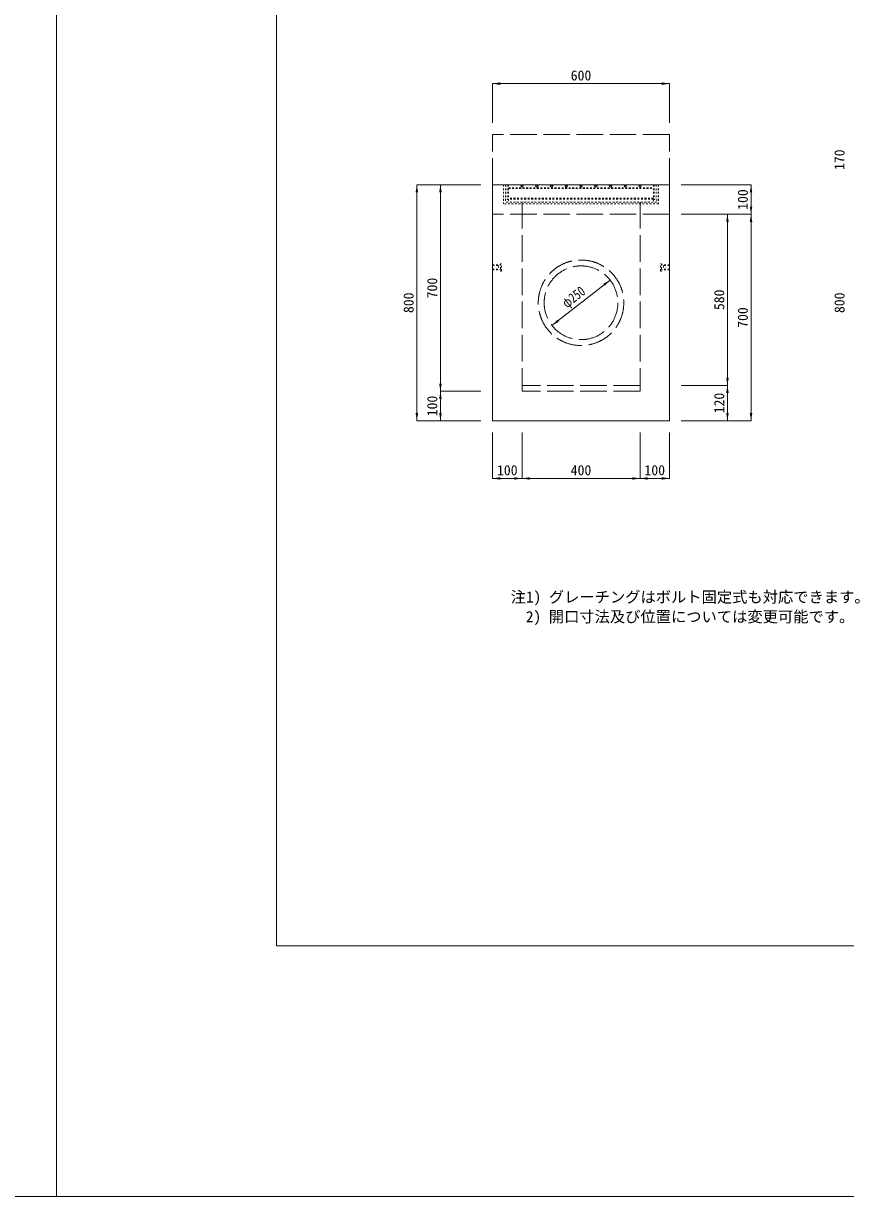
# Model space of a CAD drawing. Units: millimetres at full size. Extents: x 4207 to 15359, y -7728 to 211.
# Drawn here: x 9672 to 12459, y -7728 to -3751 of the extents above; entities that cross this region are included whole.
import ezdxf
from ezdxf.enums import TextEntityAlignment as Align

# ---------------------------------------------------------------- set-up
doc = ezdxf.new("R2010")
doc.units = ezdxf.units.MM
doc.header["$LTSCALE"] = 15
doc.linetypes.add('DASHED', pattern=[7.5, 6, -1.5])
doc.linetypes.add('USER1', pattern=[0.8, 0.4, -0.4])
for name, color, linetype, lineweight in [('0_2', 7, 'DASHED', 9), ('受枠', 3, 'USER1', 9), ('境界ﾌﾞﾛｯｸ', 4, 'DASHED', 9), ('寸法線', 7, 'Continuous', 9), ('枠', 5, 'Continuous', 5), ('集水桝', 1, 'Continuous', 20), ('ｲﾝｻｰﾄ', 4, 'USER1', 9), ('ｸﾞﾚｰﾁﾝｸﾞ', 7, 'USER1', 5)]:
    doc.layers.add(name, color=color, linetype=linetype, lineweight=lineweight)
doc.styles.add('ＭＳ ゴシック', font='')
doc.styles.get('ＭＳ ゴシック').set_extended_font_data('MS Gothic')

# ---------------------------------------------------------------- blocks, each defined once
blk = doc.blocks.new('filled_arrow')
at = {"color": 0, "linetype": 'Continuous', "lineweight": -2}
blk.add_solid([(7.5, 1.25), (0, 0), (7.5, -1.25)], dxfattribs=at)

msp = doc.modelspace()

# ---------------------------------------------------------------- linework, layer by layer
at = {"layer": '受枠'}
for p, q in [((11299.8, -4298.03), (11299.8, -4362.72)), ((11299.8, -4298.03), (11824.8, -4298.03)), ((11305.8, -4298.03), (11305.8, -4356.72)), ((11818.8, -4298.03), (11818.8, -4356.72)), ((11824.8, -4298.03), (11824.8, -4362.72)), ((11824.8, -4362.72), (11299.8, -4362.72)), ((11818.8, -4356.72), (11305.8, -4356.72))]:
    msp.add_line(p, q, dxfattribs=at)
at = {"layer": '境界ﾌﾞﾛｯｸ'}
for p, q in [((11862.3, -4128.03), (11262.3, -4128.03)), ((11262.3, -4298.03), (11262.3, -4128.03)), ((11862.3, -4298.03), (11862.3, -4128.03))]:
    msp.add_line(p, q, dxfattribs=at)
at = {"layer": '寸法線'}
for p, q in [((11262.3, -3955.06), (11862.3, -3955.06)), ((11262.3, -4088.03), (11262.3, -3955.06)), ((11862.3, -4088.03), (11862.3, -3955.06)), ((11005.61, -5098.03), (11005.61, -4298.03)), ((11222.3, -4298.03), (11005.61, -4298.03)), ((11085.61, -4298.03), (11085.61, -4998.03)), ((11222.3, -4298.03), (11085.61, -4298.03)), ((11902.3, -4298.03), (12138.76, -4298.03)), ((12138.76, -4298.03), (12138.76, -4398.03)), ((11902.3, -4398.03), (12138.76, -4398.03)), ((11902.3, -4398.03), (12058.76, -4398.03)), ((11902.3, -4398.03), (12138.76, -4398.03)), ((12058.76, -4978.03), (12058.76, -4398.03)), ((12138.76, -4398.03), (12138.76, -5098.03)), ((11660.8, -4621.07), (11463.8, -4774.99)), ((11222.3, -4998.03), (11085.61, -4998.03)), ((11085.61, -4998.03), (11085.61, -5098.03)), ((11222.3, -4998.03), (11085.61, -4998.03)), ((11902.3, -4978.03), (12058.76, -4978.03)), ((11902.3, -4978.03), (12058.76, -4978.03)), ((12058.76, -5098.03), (12058.76, -4978.03)), ((11222.3, -5098.03), (11005.61, -5098.03)), ((11222.3, -5098.03), (11085.61, -5098.03)), ((11902.3, -5098.03), (12058.76, -5098.03)), ((11902.3, -5098.03), (12138.76, -5098.03)), ((11262.3, -5138.03), (11262.3, -5293.63)), ((11362.3, -5138.03), (11362.3, -5293.63)), ((11362.3, -5138.03), (11362.3, -5293.63)), ((11762.3, -5138.03), (11762.3, -5293.63)), ((11762.3, -5138.03), (11762.3, -5293.63)), ((11862.3, -5138.03), (11862.3, -5293.63)), ((11262.3, -5293.63), (11362.3, -5293.63)), ((11362.3, -5293.63), (11762.3, -5293.63)), ((11762.3, -5293.63), (11862.3, -5293.63))]:
    msp.add_line(p, q, dxfattribs=at)
at = {"layer": '枠', "color": 1, "lineweight": 9}
for p, q in [((9783.23, 210.81), (9783.23, -7728.4)), ((15359.07, -7728.4), (4207.39, -7728.4))]:
    msp.add_line(p, q, dxfattribs=at)
at = {"layer": '枠', "lineweight": 20}
for p, q in [((10529.37, -6878.4), (10529.37, -1278.4)), ((14389.37, -6878.4), (10529.37, -6878.4))]:
    msp.add_line(p, q, dxfattribs=at)
at = {"layer": '集水桝'}
for p, q in [((11862.3, -4298.03), (11262.3, -4298.03)), ((11262.3, -4298.03), (11262.3, -5098.03)), ((11862.3, -4298.03), (11862.3, -5098.03)), ((11862.3, -5098.03), (11262.3, -5098.03))]:
    msp.add_line(p, q, dxfattribs=at)
at = {"layer": '集水桝', "linetype": 'DASHED', "lineweight": 13}
for p, q in [((11362.3, -4356.72), (11362.3, -4998.03)), ((11762.3, -4356.72), (11762.3, -4998.03)), ((11762.3, -4998.03), (11362.3, -4998.03))]:
    msp.add_line(p, q, dxfattribs=at)
at = {"layer": '集水桝', "linetype": 'DASHED'}
msp.add_line((11862.3, -4398.03), (11262.3, -4398.03), dxfattribs=at)
at = {"layer": '集水桝', "linetype": 'DASHED', "lineweight": 9}
msp.add_line((11762.3, -4978.03), (11362.3, -4978.03), dxfattribs=at)
for radius in [145, 125]:
    msp.add_circle((11562.3, -4698.03), radius, dxfattribs=at)
at = {"layer": 'ｲﾝｻｰﾄ'}
for p, q in [((11262.3, -4569.53), (11262.3, -4586.53)), ((11262.3, -4569.53), (11289.3, -4569.53)), ((11262.3, -4572.03), (11282.3, -4572.03)), ((11282.3, -4572.03), (11282.3, -4584.03)), ((11289.3, -4565.53), (11289.3, -4590.53)), ((11292.3, -4565.53), (11289.3, -4565.53)), ((11292.3, -4590.53), (11292.3, -4565.53)), ((11832.3, -4565.53), (11835.3, -4565.53)), ((11832.3, -4590.53), (11832.3, -4565.53)), ((11835.3, -4565.53), (11835.3, -4590.53)), ((11862.3, -4569.53), (11835.3, -4569.53)), ((11862.3, -4572.03), (11842.3, -4572.03)), ((11842.3, -4572.03), (11842.3, -4584.03)), ((11862.3, -4569.53), (11862.3, -4586.53)), ((11262.3, -4584.03), (11282.3, -4584.03)), ((11262.3, -4586.53), (11289.3, -4586.53)), ((11289.3, -4590.53), (11292.3, -4590.53)), ((11835.3, -4590.53), (11832.3, -4590.53)), ((11862.3, -4586.53), (11835.3, -4586.53)), ((11862.3, -4584.03), (11842.3, -4584.03))]:
    msp.add_line(p, q, dxfattribs=at)
at = {"layer": 'ｸﾞﾚｰﾁﾝｸﾞ'}
for p, q in [((11312.3, -4298.03), (11312.3, -4348.03)), ((11312.3, -4298.03), (11812.3, -4298.03)), ((11316.8, -4298.03), (11316.8, -4356.72)), ((11316.8, -4308.03), (11807.8, -4308.03)), ((11316.8, -4311.03), (11807.8, -4311.03)), ((11358.06, -4302.27), (11362.3, -4298.03)), ((11358.06, -4302.27), (11362.3, -4306.52)), ((11362.3, -4298.03), (11366.54, -4302.27)), ((11362.3, -4306.52), (11366.54, -4302.27)), ((11408.06, -4302.27), (11412.3, -4298.03)), ((11408.06, -4302.27), (11412.3, -4306.52)), ((11412.3, -4298.03), (11416.54, -4302.27)), ((11412.3, -4306.52), (11416.54, -4302.27)), ((11458.06, -4302.27), (11462.3, -4298.03)), ((11458.06, -4302.27), (11462.3, -4306.52)), ((11462.3, -4298.03), (11466.54, -4302.27)), ((11462.3, -4306.52), (11466.54, -4302.27)), ((11508.06, -4302.27), (11512.3, -4298.03)), ((11508.06, -4302.27), (11512.3, -4306.52)), ((11512.3, -4298.03), (11516.54, -4302.27)), ((11512.3, -4306.52), (11516.54, -4302.27)), ((11558.06, -4302.27), (11562.3, -4298.03)), ((11558.06, -4302.27), (11562.3, -4306.52)), ((11562.3, -4298.03), (11566.54, -4302.27)), ((11562.3, -4306.52), (11566.54, -4302.27)), ((11608.06, -4302.27), (11612.3, -4298.03)), ((11608.06, -4302.27), (11612.3, -4306.52)), ((11612.3, -4298.03), (11616.54, -4302.27)), ((11612.3, -4306.52), (11616.54, -4302.27)), ((11658.06, -4302.27), (11662.3, -4298.03)), ((11658.06, -4302.27), (11662.3, -4306.52)), ((11662.3, -4298.03), (11666.54, -4302.27)), ((11662.3, -4306.52), (11666.54, -4302.27)), ((11708.06, -4302.27), (11712.3, -4298.03)), ((11708.06, -4302.27), (11712.3, -4306.52)), ((11712.3, -4298.03), (11716.54, -4302.27)), ((11712.3, -4306.52), (11716.54, -4302.27)), ((11758.06, -4302.27), (11762.3, -4298.03)), ((11758.06, -4302.27), (11762.3, -4306.52)), ((11762.3, -4298.03), (11766.54, -4302.27)), ((11762.3, -4306.52), (11766.54, -4302.27)), ((11807.8, -4298.03), (11807.8, -4356.72)), ((11812.3, -4298.03), (11812.3, -4348.03)), ((11312.3, -4348.03), (11316.8, -4348.03)), ((11807.8, -4343.72), (11316.8, -4343.72)), ((11807.8, -4346.72), (11316.8, -4346.72)), ((11807.8, -4356.72), (11316.8, -4356.72)), ((11807.8, -4348.03), (11812.3, -4348.03))]:
    msp.add_line(p, q, dxfattribs=at)

# ---------------------------------------------------------------- block references
at = {"layer": '寸法線', "xscale": 3.47, "yscale": 3.47}
for p in [(11262.3, -3955.06), (11262.3, -5293.63), (11362.3, -5293.63), (11762.3, -5293.63)]:
    msp.add_blockref('filled_arrow', p, dxfattribs=at)
for p, rotation in [((11862.3, -3955.06), 180), ((11005.61, -4298.03), 270), ((11085.61, -4298.03), 270), ((12138.76, -4298.03), 270), ((12138.76, -4398.03), 90), ((12058.76, -4398.03), 270), ((12138.76, -4398.03), 270), ((11660.8, -4621.07), 218), ((11463.8, -4774.99), 38), ((12058.76, -4978.03), 90), ((11085.61, -4998.03), 90), ((11085.61, -4998.03), 270), ((12058.76, -4978.03), 270), ((11005.61, -5098.03), 90), ((11085.61, -5098.03), 90), ((12058.76, -5098.03), 90), ((12138.76, -5098.03), 90), ((11362.3, -5293.63), 180), ((11762.3, -5293.63), 180), ((11862.3, -5293.63), 180)]:
    msp.add_blockref('filled_arrow', p, dxfattribs=dict(at, rotation=rotation))

# ---------------------------------------------------------------- texts
at = {"layer": '0_2', "style": 'ＭＳ ゴシック'}
for s, p in [('注1) グレーチングはボルト固定式も対応できます。', (11323.77, -5676.67)), ('  2) 開口寸法及び位置については変更可能です。', (11323.77, -5743.34))]:
    msp.add_text(s, height=37.98, dxfattribs=at).set_placement(p, align=Align.TOP_LEFT)
at = {"layer": '寸法線', "style": 'ＭＳ ゴシック'}
for s, p in [('600', (11562.3, -3927.06)), ('100', (11312.3, -5265.63)), ('400', (11562.3, -5265.63)), ('100', (11812.3, -5265.63))]:
    msp.add_text(s, height=34.18, dxfattribs=at).set_placement(p, align=Align.MIDDLE_CENTER)
for s, p in [('170', (12438.57, -4213.03)), ('100', (12110.76, -4348.03)), ('700', (11057.61, -4648.03)), ('800', (10977.61, -4698.03)), ('580', (12030.76, -4688.03)), ('800', (12438.57, -4698.03)), ('700', (12110.76, -4748.03)), ('120', (12030.76, -5038.03)), ('100', (11057.61, -5048.03))]:
    msp.add_text(s, height=34.18, rotation=90, dxfattribs=at).set_placement(p, align=Align.MIDDLE_CENTER)
at = {"layer": '寸法線', "style": 'ＭＳ ゴシック', "width": 0.8}
msp.add_text('φ250', height=34.18, rotation=38, dxfattribs=at).set_placement((11536.81, -4678.4), align=Align.MIDDLE_CENTER)

doc.saveas('drawing.dxf')
